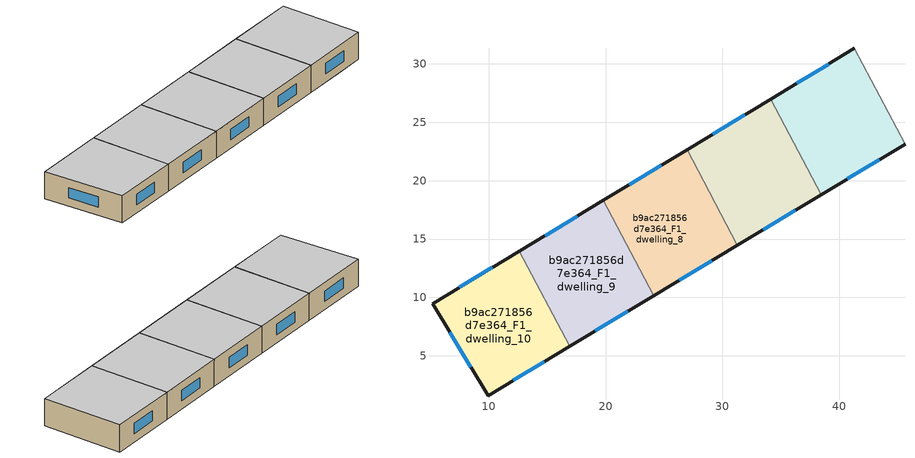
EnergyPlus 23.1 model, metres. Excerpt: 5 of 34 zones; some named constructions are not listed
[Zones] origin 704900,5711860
b9ac271856d7e364_F1_dwelling_10
 floor to b9ac271856d7e364_F0_dwelling_11 (EU_floor_Construction): 11.99,13.59 16.3,5.43 9.93,1.59 5.16,9.46 z3
 floor to b9ac271856d7e364_F0_dwelling_10 (EU_floor_Construction): 12.59,13.95 16.9,5.79 16.3,5.43 11.99,13.59 z3
 wall outside (EU_wall_Construction): 12.59,13.95 5.16,9.46 9.93,1.59 16.9,5.79 z3:6
 wall to b9ac271856d7e364_F1_dwelling_9 (EU_wall_Construction): 16.9,5.79 12.59,13.95 z3:6
 window (EU_Window_Construction): 12.08,2.89 14.75,4.5 / 6.63,7.03 8.46,4.02 / 10.3,12.57 7.46,10.85 z3.93:5.07
 ceiling to b9ac271856d7e364_F2_dwelling_10 (EU_floor_Construction): 16.9,5.79 12.59,13.95 5.16,9.46 9.93,1.59 z6
b9ac271856d7e364_F1_dwelling_6
 floor to b9ac271856d7e364_F0_dwelling_7 (EU_floor_Construction): 38.34,29.52 42.66,21.34 38.48,18.81 34.15,26.99 z3
 floor to b9ac271856d7e364_F0_dwelling_6 (EU_floor_Construction): 41.33,31.33 45.65,23.14 42.66,21.34 38.34,29.52 z3
 wall outside (EU_wall_Construction): 38.48,18.81 45.65,23.14 / 41.32,31.33 34.15,26.99 z3:6
 wall to b9ac271856d7e364_F1_dwelling_5 (EU_wall_Construction): 45.65,23.14 41.32,31.33 z3:6
 wall to b9ac271856d7e364_F1_dwelling_7 (EU_wall_Construction): 34.15,26.99 38.48,18.81 z3:6
 window (EU_Window_Construction): 40.69,20.15 43.44,21.8 / 39.11,29.99 36.37,28.33 z3.93:5.07
 ceiling to b9ac271856d7e364_F2_dwelling_6 (EU_floor_Construction): 45.65,23.14 41.32,31.33 34.15,26.99 38.48,18.81 z6
b9ac271856d7e364_F1_dwelling_7
 floor to b9ac271856d7e364_F0_dwelling_8 (EU_floor_Construction): 31.76,25.54 36.08,17.37 31.29,14.48 26.97,22.65 z3
 floor to b9ac271856d7e364_F0_dwelling_7 (EU_floor_Construction): 34.15,26.99 38.48,18.81 36.08,17.37 31.76,25.54 z3
 wall outside (EU_wall_Construction): 31.29,14.48 38.48,18.81 / 34.15,26.99 26.97,22.65 z3:6
 wall to b9ac271856d7e364_F1_dwelling_8 (EU_wall_Construction): 26.97,22.65 31.29,14.48 z3:6
 window (EU_Window_Construction): 33.51,15.81 36.26,17.47 / 31.94,25.65 29.19,23.99 z3.93:5.07
 ceiling to b9ac271856d7e364_F2_dwelling_7 (EU_floor_Construction): 38.48,18.81 34.15,26.99 26.97,22.65 31.29,14.48 z6
b9ac271856d7e364_F1_dwelling_8
 floor adiabatic (EU_floor_Construction): 25.18,21.56 29.49,13.39 24.1,10.14 19.79,18.3 z3
 floor to b9ac271856d7e364_F0_dwelling_8 (EU_floor_Construction): 26.97,22.65 31.29,14.48 29.49,13.39 25.18,21.56 z3
 wall outside (EU_wall_Construction): 24.1,10.14 31.29,14.48 / 26.97,22.65 19.79,18.3 z3:6
 wall to b9ac271856d7e364_F1_dwelling_9 (EU_wall_Construction): 19.79,18.3 24.1,10.14 z3:6
 window (EU_Window_Construction): 26.32,11.48 29.07,13.14 / 24.75,21.31 22.01,19.65 z3.93:5.07
 ceiling to b9ac271856d7e364_F2_dwelling_8 (EU_floor_Construction): 31.29,14.48 26.97,22.65 19.79,18.3 24.1,10.14 z6
b9ac271856d7e364_F1_dwelling_9
 floor adiabatic (EU_floor_Construction): 19.79,18.3 24.1,10.14 16.9,5.79 12.59,13.95 z3
 wall outside (EU_wall_Construction): 16.9,5.79 24.1,10.14 / 19.79,18.3 12.59,13.95 z3:6
 window (EU_Window_Construction): 19.13,7.14 21.88,8.8 / 17.57,16.96 14.81,15.3 z3.93:5.07
 ceiling to b9ac271856d7e364_F2_dwelling_9 (EU_floor_Construction): 24.1,10.14 19.79,18.3 12.59,13.95 16.9,5.79 z6
[HVACTEMPLATE:THERMOSTAT] Constant Heating Setpoint=20; Constant Cooling Setpoint=50
EU_HeatOnly_b9ac271856d7e364_F0_dwelling_0; EU_HeatOnly_b9ac271856d7e364_F0_dwelling_1; EU_HeatOnly_b9ac271856d7e364_F0_dwelling_2; EU_HeatOnly_b9ac271856d7e364_F0_dwelling_3; EU_HeatOnly_b9ac271856d7e364_F0_dwelling_4; EU_HeatOnly_b9ac271856d7e364_F0_dwelling_5; EU_HeatOnly_b9ac271856d7e364_F0_dwelling_6; EU_HeatOnly_b9ac271856d7e364_F0_dwelling_7; EU_HeatOnly_b9ac271856d7e364_F0_dwelling_8; EU_HeatOnly_b9ac271856d7e364_F0_dwelling_9; EU_HeatOnly_b9ac271856d7e364_F0_dwelling_10; EU_HeatOnly_b9ac271856d7e364_F0_dwelling_11; EU_HeatOnly_b9ac271856d7e364_F1_dwelling_0; EU_HeatOnly_b9ac271856d7e364_F1_dwelling_1; EU_HeatOnly_b9ac271856d7e364_F1_dwelling_2; EU_HeatOnly_b9ac271856d7e364_F1_dwelling_3; EU_HeatOnly_b9ac271856d7e364_F1_dwelling_4; EU_HeatOnly_b9ac271856d7e364_F1_dwelling_5; EU_HeatOnly_b9ac271856d7e364_F1_dwelling_6; EU_HeatOnly_b9ac271856d7e364_F1_dwelling_7; EU_HeatOnly_b9ac271856d7e364_F1_dwelling_8; EU_HeatOnly_b9ac271856d7e364_F1_dwelling_9; EU_HeatOnly_b9ac271856d7e364_F1_dwelling_10; EU_HeatOnly_b9ac271856d7e364_F2_dwelling_0; EU_HeatOnly_b9ac271856d7e364_F2_dwelling_1; EU_HeatOnly_b9ac271856d7e364_F2_dwelling_2; EU_HeatOnly_b9ac271856d7e364_F2_dwelling_3; EU_HeatOnly_b9ac271856d7e364_F2_dwelling_4; EU_HeatOnly_b9ac271856d7e364_F2_dwelling_5; EU_HeatOnly_b9ac271856d7e364_F2_dwelling_6; EU_HeatOnly_b9ac271856d7e364_F2_dwelling_7; EU_HeatOnly_b9ac271856d7e364_F2_dwelling_8; EU_HeatOnly_b9ac271856d7e364_F2_dwelling_9; EU_HeatOnly_b9ac271856d7e364_F2_dwelling_10
[SCHEDULE:CONSTANT]
Name | Hourly Value
EU_AlwaysOn | 1
EU_CoolingOff | 0
[SCHEDULE:FILE] Column Number=1; Rows to Skip at Top=0; Number of Hours of Data=8760; Column Separator=Comma; Interpolate to Timestep=No; Minutes per Item=60; Adjust Schedule for Daylight Savings=Yes
Name | File
EU_Step8_GainSchedule_b9ac271856d7e364_F2_dwelling_4_f000 | ../../schedules/b9ac271856d7e364/b9ac271856d7e364_F2_dwelling_4_f000_gain.csv
EU_Step8_GainSchedule_b9ac271856d7e364_F2_dwelling_5_f000 | ../../schedules/b9ac271856d7e364/b9ac271856d7e364_F2_dwelling_5_f000_gain.csv
EU_Step8_GainSchedule_b9ac271856d7e364_F2_dwelling_6_f000 | ../../schedules/b9ac271856d7e364/b9ac271856d7e364_F2_dwelling_6_f000_gain.csv
EU_Step8_GainSchedule_b9ac271856d7e364_F2_dwelling_7_f000 | ../../schedules/b9ac271856d7e364/b9ac271856d7e364_F2_dwelling_7_f000_gain.csv
EU_Step8_GainSchedule_b9ac271856d7e364_F2_dwelling_8_f000 | ../../schedules/b9ac271856d7e364/b9ac271856d7e364_F2_dwelling_8_f000_gain.csv
EU_Step8_GainSchedule_b9ac271856d7e364_F2_dwelling_9_f000 | ../../schedules/b9ac271856d7e364/b9ac271856d7e364_F2_dwelling_9_f000_gain.csv
EU_Step8_GainSchedule_b9ac271856d7e364_F2_dwelling_10_f000 | ../../schedules/b9ac271856d7e364/b9ac271856d7e364_F2_dwelling_10_f000_gain.csv
